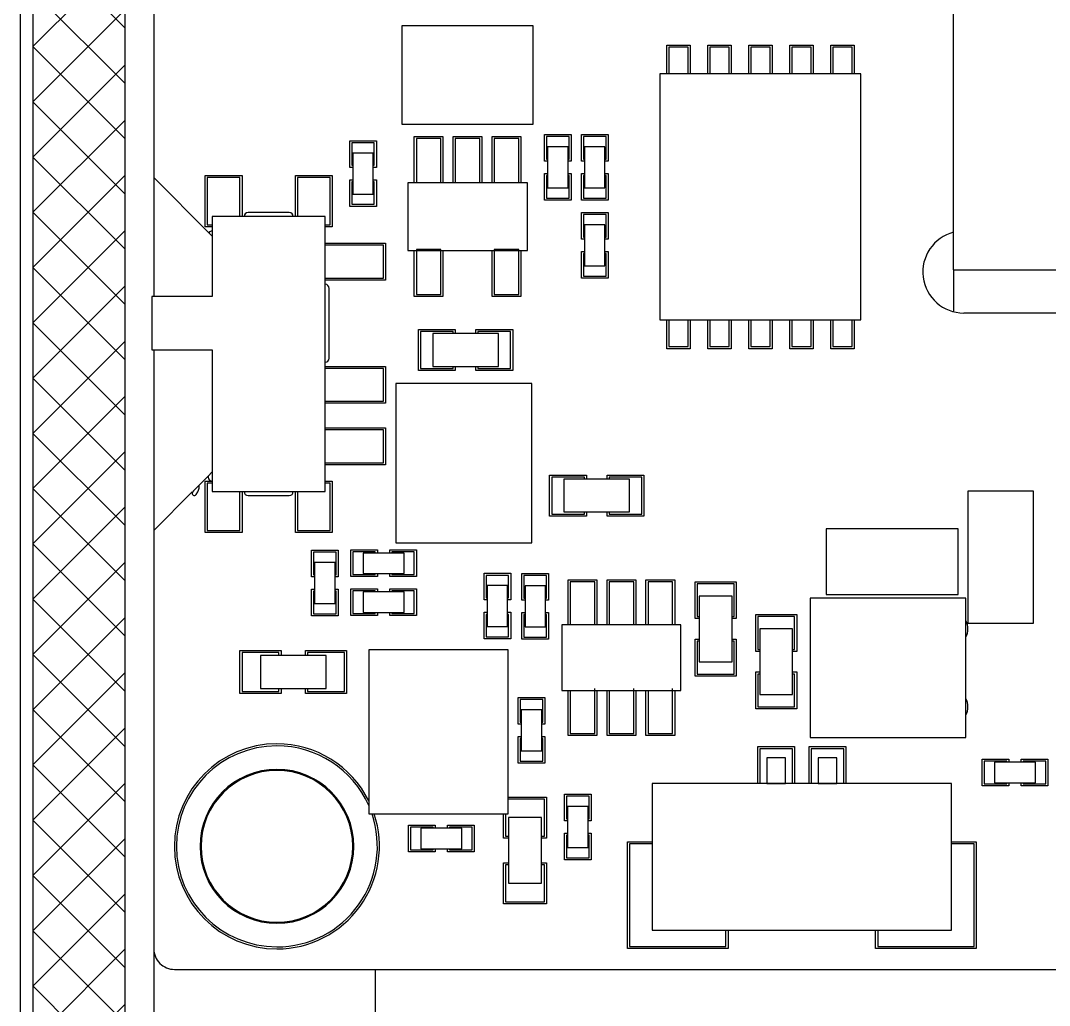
# Model space of a CAD drawing. Header units: millimetres. Extents: x 884 to 1160, y 193 to 343.
# Drawn here: x 1074.36 to 1099.45, y 225.72 to 249.72 of the extents above; entities that cross this region are included whole.
import ezdxf

# ---------------------------------------------------------------- set-up
doc = ezdxf.new("R2010")
doc.units = ezdxf.units.MM
doc.layers.add('', color=7, linetype='Continuous')
doc.layers.add('图层0000', color=7, linetype='Continuous', lineweight=25)

msp = doc.modelspace()

# ---------------------------------------------------------------- hatches: boundary and pattern name
at = {"layer": ''}
h = msp.add_hatch(dxfattribs=at)
h.set_pattern_fill('ANSI37', color=2, scale=0.3)
h.set_pattern_definition([(45, (1074.6578, 219.4562), (-0.673519, 0.673519), []), (135, (1074.6578, 219.4562), (-0.673519, -0.673519), [])])
edge = h.paths.add_edge_path()
edge.add_arc((1076.858, 221.656), 2.2, 180, 270)
edge.add_line((1076.858, 219.456), (1132.858, 219.456))
edge.add_arc((1132.858, 221.656), 2.2, 270, 360)
edge.add_line((1135.058, 221.656), (1135.058, 309.096))
edge.add_arc((1132.858, 309.096), 2.2, 0, 90)
edge.add_line((1132.858, 311.296), (1076.858, 311.296))
edge.add_arc((1076.858, 309.096), 2.2, 90, 180)
edge.add_line((1074.658, 309.096), (1074.658, 221.656))
h.paths.add_polyline_path([(1076.908, 220.946), (1132.808, 220.946), (1132.808, 305.296), (1076.908, 305.296)], flags=16)

# ---------------------------------------------------------------- linework, layer by layer
at = {"layer": '图层0000', "color": 7, "linetype": 'Continuous', "lineweight": 25}
for p, q in [((1074.358, 221.656), (1074.358, 309.096)), ((1074.658, 309.096), (1074.658, 221.656)), ((1076.908, 220.946), (1076.908, 305.296)), ((1077.608, 304.096), (1077.608, 245.896)), ((1097.108, 243.646), (1097.108, 250.596)), ((1086.858, 249.596), (1083.658, 249.596)), ((1083.658, 249.596), (1083.658, 247.196)), ((1086.858, 247.196), (1086.858, 249.596)), ((1090.113, 249.126), (1090.683, 249.126)), ((1090.113, 248.426), (1090.113, 249.126)), ((1090.683, 249.126), (1090.683, 248.426)), ((1091.113, 249.126), (1091.683, 249.126)), ((1091.113, 248.426), (1091.113, 249.126)), ((1091.683, 249.126), (1091.683, 248.426)), ((1092.113, 249.126), (1092.683, 249.126)), ((1092.113, 248.426), (1092.113, 249.126)), ((1092.683, 249.126), (1092.683, 248.426)), ((1093.113, 249.126), (1093.683, 249.126)), ((1093.113, 248.426), (1093.113, 249.126)), ((1093.683, 249.126), (1093.683, 248.426)), ((1094.113, 249.126), (1094.683, 249.126)), ((1094.113, 248.426), (1094.113, 249.126)), ((1094.683, 249.126), (1094.683, 248.426)), ((1090.633, 249.076), (1090.163, 249.076)), ((1090.163, 249.076), (1090.163, 248.426)), ((1090.633, 248.426), (1090.633, 249.076)), ((1091.633, 249.076), (1091.163, 249.076)), ((1091.163, 249.076), (1091.163, 248.426)), ((1091.633, 248.426), (1091.633, 249.076)), ((1092.633, 249.076), (1092.163, 249.076)), ((1092.163, 249.076), (1092.163, 248.426)), ((1092.633, 248.426), (1092.633, 249.076)), ((1093.633, 249.076), (1093.163, 249.076)), ((1093.163, 249.076), (1093.163, 248.426)), ((1093.633, 248.426), (1093.633, 249.076)), ((1094.633, 249.076), (1094.163, 249.076)), ((1094.163, 249.076), (1094.163, 248.426)), ((1094.633, 248.426), (1094.633, 249.076)), ((1094.848, 248.426), (1089.948, 248.426)), ((1089.948, 248.426), (1089.948, 242.426)), ((1094.848, 242.426), (1094.848, 248.426)), ((1083.658, 247.196), (1086.858, 247.196)), ((1083.958, 246.896), (1084.658, 246.896)), ((1083.958, 245.771), (1083.958, 246.896)), ((1084.658, 246.896), (1084.658, 245.771)), ((1084.908, 246.896), (1085.608, 246.896)), ((1084.908, 245.771), (1084.908, 246.896)), ((1085.608, 246.896), (1085.608, 245.771)), ((1085.858, 246.896), (1086.558, 246.896)), ((1085.858, 245.771), (1085.858, 246.896)), ((1086.558, 246.896), (1086.558, 245.771)), ((1087.133, 246.946), (1087.783, 246.946)), ((1087.133, 246.296), (1087.133, 246.946)), ((1087.733, 246.896), (1087.183, 246.896)), ((1087.183, 246.896), (1087.183, 246.346)), ((1087.733, 246.346), (1087.733, 246.896)), ((1087.783, 246.946), (1087.783, 246.296)), ((1088.033, 246.946), (1088.683, 246.946)), ((1088.033, 246.296), (1088.033, 246.946)), ((1088.633, 246.896), (1088.083, 246.896)), ((1088.083, 246.896), (1088.083, 246.346)), ((1088.633, 246.346), (1088.633, 246.896)), ((1088.683, 246.946), (1088.683, 246.296)), ((1082.383, 246.796), (1083.033, 246.796)), ((1082.383, 246.146), (1082.383, 246.796)), ((1082.983, 246.746), (1082.433, 246.746)), ((1082.433, 246.746), (1082.433, 246.196)), ((1082.983, 246.196), (1082.983, 246.746)), ((1083.033, 246.796), (1083.033, 246.146)), ((1084.608, 246.846), (1084.008, 246.846)), ((1084.008, 246.846), (1084.008, 245.771)), ((1084.608, 245.771), (1084.608, 246.846)), ((1085.558, 246.846), (1084.958, 246.846)), ((1084.958, 246.846), (1084.958, 245.771)), ((1085.558, 245.771), (1085.558, 246.846)), ((1086.508, 246.846), (1085.908, 246.846)), ((1085.908, 246.846), (1085.908, 245.771)), ((1086.508, 245.771), (1086.508, 246.846)), ((1087.708, 246.646), (1087.208, 246.646)), ((1087.208, 246.646), (1087.208, 245.646)), ((1087.708, 245.646), (1087.708, 246.646)), ((1088.608, 246.646), (1088.108, 246.646)), ((1088.108, 246.646), (1088.108, 245.646)), ((1088.608, 245.646), (1088.608, 246.646)), ((1082.958, 246.496), (1082.458, 246.496)), ((1082.458, 246.496), (1082.458, 245.496)), ((1082.958, 245.496), (1082.958, 246.496)), ((1082.458, 246.146), (1082.383, 246.146)), ((1082.433, 246.196), (1082.458, 246.196)), ((1082.958, 246.196), (1082.983, 246.196)), ((1083.033, 246.146), (1082.958, 246.146)), ((1087.208, 246.296), (1087.133, 246.296)), ((1087.183, 246.346), (1087.208, 246.346)), ((1087.708, 246.346), (1087.733, 246.346)), ((1087.783, 246.296), (1087.708, 246.296)), ((1088.108, 246.296), (1088.033, 246.296)), ((1088.083, 246.346), (1088.108, 246.346)), ((1088.608, 246.346), (1088.633, 246.346)), ((1088.683, 246.296), (1088.608, 246.296)), ((1077.608, 245.896), (1077.608, 242.996)), ((1077.608, 245.896), (1078.951, 244.553)), ((1078.858, 245.946), (1079.758, 245.946)), ((1078.858, 244.696), (1078.858, 245.946)), ((1079.708, 245.896), (1078.908, 245.896)), ((1078.908, 245.896), (1078.908, 244.746)), ((1079.708, 244.946), (1079.708, 245.896)), ((1079.758, 245.946), (1079.758, 244.946)), ((1081.058, 245.946), (1081.958, 245.946)), ((1081.058, 244.946), (1081.058, 245.946)), ((1081.908, 245.896), (1081.108, 245.896)), ((1081.108, 245.896), (1081.108, 244.946)), ((1081.908, 244.746), (1081.908, 245.896)), ((1081.958, 245.946), (1081.958, 244.696)), ((1087.133, 245.996), (1087.208, 245.996)), ((1087.133, 245.346), (1087.133, 245.996)), ((1087.208, 245.946), (1087.183, 245.946)), ((1087.183, 245.946), (1087.183, 245.396)), ((1087.708, 245.996), (1087.783, 245.996)), ((1087.733, 245.946), (1087.708, 245.946)), ((1087.733, 245.396), (1087.733, 245.946)), ((1087.783, 245.996), (1087.783, 245.346)), ((1088.033, 245.996), (1088.108, 245.996)), ((1088.033, 245.346), (1088.033, 245.996)), ((1088.108, 245.946), (1088.083, 245.946)), ((1088.083, 245.946), (1088.083, 245.396)), ((1088.608, 245.996), (1088.683, 245.996)), ((1088.633, 245.946), (1088.608, 245.946)), ((1088.633, 245.396), (1088.633, 245.946)), ((1088.683, 245.996), (1088.683, 245.346)), ((1082.383, 245.846), (1082.458, 245.846)), ((1082.383, 245.196), (1082.383, 245.846)), ((1082.458, 245.796), (1082.433, 245.796)), ((1082.433, 245.796), (1082.433, 245.246)), ((1082.958, 245.846), (1083.033, 245.846)), ((1082.983, 245.796), (1082.958, 245.796)), ((1082.983, 245.246), (1082.983, 245.796)), ((1083.033, 245.846), (1083.033, 245.196)), ((1086.718, 245.771), (1083.798, 245.771)), ((1083.798, 245.771), (1083.798, 244.121)), ((1086.718, 244.121), (1086.718, 245.771)), ((1087.208, 245.646), (1087.708, 245.646)), ((1088.108, 245.646), (1088.608, 245.646)), ((1082.458, 245.496), (1082.958, 245.496)), ((1087.183, 245.396), (1087.733, 245.396)), ((1088.083, 245.396), (1088.633, 245.396)), ((1083.033, 245.196), (1082.383, 245.196)), ((1082.433, 245.246), (1082.983, 245.246)), ((1087.783, 245.346), (1087.133, 245.346)), ((1088.683, 245.346), (1088.033, 245.346)), ((1081.783, 244.946), (1079.033, 244.946)), ((1079.033, 244.946), (1079.033, 242.996)), ((1080.908, 245.046), (1079.908, 245.046)), ((1081.783, 238.246), (1081.783, 244.946)), ((1088.033, 245.046), (1088.683, 245.046)), ((1088.033, 244.396), (1088.033, 245.046)), ((1088.633, 244.996), (1088.083, 244.996)), ((1088.083, 244.996), (1088.083, 244.446)), ((1088.633, 244.446), (1088.633, 244.996)), ((1088.683, 245.046), (1088.683, 244.396)), ((1079.033, 244.696), (1078.858, 244.696)), ((1078.908, 244.746), (1079.033, 244.746)), ((1081.783, 244.746), (1081.908, 244.746)), ((1081.958, 244.696), (1081.783, 244.696)), ((1088.608, 244.746), (1088.108, 244.746)), ((1088.108, 244.746), (1088.108, 243.746)), ((1088.608, 243.746), (1088.608, 244.746)), ((1078.951, 244.553), (1079.033, 244.471)), ((1088.108, 244.396), (1088.033, 244.396)), ((1088.083, 244.446), (1088.108, 244.446)), ((1088.608, 244.446), (1088.633, 244.446)), ((1088.683, 244.396), (1088.608, 244.396)), ((1081.783, 244.296), (1083.258, 244.296)), ((1083.208, 244.246), (1081.783, 244.246)), ((1083.208, 243.446), (1083.208, 244.246)), ((1083.258, 244.296), (1083.258, 243.396)), ((1083.798, 244.121), (1086.718, 244.121)), ((1083.958, 242.996), (1083.958, 244.121)), ((1084.608, 244.146), (1084.008, 244.146)), ((1084.008, 244.146), (1084.008, 243.046)), ((1084.608, 243.046), (1084.608, 244.146)), ((1084.658, 244.121), (1084.658, 242.996)), ((1085.858, 242.996), (1085.858, 244.121)), ((1086.508, 244.146), (1085.908, 244.146)), ((1085.908, 244.146), (1085.908, 243.046)), ((1086.508, 243.046), (1086.508, 244.146)), ((1086.558, 244.121), (1086.558, 242.996)), ((1088.033, 244.096), (1088.108, 244.096)), ((1088.033, 243.446), (1088.033, 244.096)), ((1088.108, 244.046), (1088.083, 244.046)), ((1088.083, 244.046), (1088.083, 243.496)), ((1088.608, 244.096), (1088.683, 244.096)), ((1088.633, 244.046), (1088.608, 244.046)), ((1088.633, 243.496), (1088.633, 244.046)), ((1088.683, 244.096), (1088.683, 243.446)), ((1088.108, 243.746), (1088.608, 243.746)), ((1097.108, 243.646), (1097.108, 242.628)), ((1097.108, 243.646), (1112.608, 243.646)), ((1081.783, 243.446), (1083.208, 243.446)), ((1083.258, 243.396), (1081.783, 243.396)), ((1088.683, 243.446), (1088.033, 243.446)), ((1088.083, 243.496), (1088.633, 243.496)), ((1081.883, 241.496), (1081.883, 243.196)), ((1079.033, 242.996), (1077.558, 242.996)), ((1077.558, 242.996), (1077.558, 241.696)), ((1084.658, 242.996), (1083.958, 242.996)), ((1084.008, 243.046), (1084.608, 243.046)), ((1086.558, 242.996), (1085.858, 242.996)), ((1085.908, 243.046), (1086.508, 243.046)), ((1112.358, 242.596), (1097.358, 242.596)), ((1089.948, 242.426), (1094.848, 242.426)), ((1090.113, 241.726), (1090.113, 242.426)), ((1090.163, 242.426), (1090.163, 241.776)), ((1090.633, 241.776), (1090.633, 242.426)), ((1090.683, 242.426), (1090.683, 241.726)), ((1091.113, 241.726), (1091.113, 242.426)), ((1091.163, 242.426), (1091.163, 241.776)), ((1091.633, 241.776), (1091.633, 242.426)), ((1091.683, 242.426), (1091.683, 241.726)), ((1092.113, 241.726), (1092.113, 242.426)), ((1092.163, 242.426), (1092.163, 241.776)), ((1092.633, 241.776), (1092.633, 242.426)), ((1092.683, 242.426), (1092.683, 241.726)), ((1093.113, 241.726), (1093.113, 242.426)), ((1093.163, 242.426), (1093.163, 241.776)), ((1093.633, 241.776), (1093.633, 242.426)), ((1093.683, 242.426), (1093.683, 241.726)), ((1094.113, 241.726), (1094.113, 242.426)), ((1094.163, 242.426), (1094.163, 241.776)), ((1094.633, 241.776), (1094.633, 242.426)), ((1094.683, 242.426), (1094.683, 241.726)), ((1084.058, 242.196), (1084.958, 242.196)), ((1084.058, 241.196), (1084.058, 242.196)), ((1084.908, 242.146), (1084.108, 242.146)), ((1084.108, 242.146), (1084.108, 241.246)), ((1084.408, 242.096), (1084.408, 241.296)), ((1086.008, 242.096), (1084.408, 242.096)), ((1084.908, 242.096), (1084.908, 242.146)), ((1084.958, 242.196), (1084.958, 242.096)), ((1085.458, 242.196), (1086.358, 242.196)), ((1085.458, 242.096), (1085.458, 242.196)), ((1086.308, 242.146), (1085.508, 242.146)), ((1085.508, 242.146), (1085.508, 242.096)), ((1086.008, 241.296), (1086.008, 242.096)), ((1086.308, 241.246), (1086.308, 242.146)), ((1086.358, 242.196), (1086.358, 241.196)), ((1077.558, 241.696), (1079.033, 241.696)), ((1077.608, 241.696), (1077.608, 237.296)), ((1079.033, 241.696), (1079.033, 238.246)), ((1090.683, 241.726), (1090.113, 241.726)), ((1090.163, 241.776), (1090.633, 241.776)), ((1091.683, 241.726), (1091.113, 241.726)), ((1091.163, 241.776), (1091.633, 241.776)), ((1092.683, 241.726), (1092.113, 241.726)), ((1092.163, 241.776), (1092.633, 241.776)), ((1093.683, 241.726), (1093.113, 241.726)), ((1093.163, 241.776), (1093.633, 241.776)), ((1094.683, 241.726), (1094.113, 241.726)), ((1094.163, 241.776), (1094.633, 241.776)), ((1081.783, 241.296), (1083.258, 241.296)), ((1083.208, 241.246), (1081.783, 241.246)), ((1083.208, 240.446), (1083.208, 241.246)), ((1083.258, 241.296), (1083.258, 240.396)), ((1084.958, 241.196), (1084.058, 241.196)), ((1084.108, 241.246), (1084.908, 241.246)), ((1084.408, 241.296), (1086.008, 241.296)), ((1084.908, 241.246), (1084.908, 241.296)), ((1084.958, 241.296), (1084.958, 241.196)), ((1085.458, 241.196), (1085.458, 241.296)), ((1086.358, 241.196), (1085.458, 241.196)), ((1085.508, 241.296), (1085.508, 241.246)), ((1085.508, 241.246), (1086.308, 241.246)), ((1086.828, 240.876), (1083.508, 240.876)), ((1083.508, 240.876), (1083.508, 236.996)), ((1086.828, 236.996), (1086.828, 240.876)), ((1081.783, 240.446), (1083.208, 240.446)), ((1083.258, 240.396), (1081.783, 240.396)), ((1081.783, 239.796), (1083.258, 239.796)), ((1083.208, 239.746), (1081.783, 239.746)), ((1083.208, 238.946), (1083.208, 239.746)), ((1083.258, 239.796), (1083.258, 238.896)), ((1081.783, 238.946), (1083.208, 238.946)), ((1083.258, 238.896), (1081.783, 238.896)), ((1078.933, 238.621), (1078.713, 238.401)), ((1079.033, 238.721), (1078.933, 238.621)), ((1078.933, 238.621), (1078.933, 238.596)), ((1087.258, 238.646), (1088.158, 238.646)), ((1087.258, 237.646), (1087.258, 238.646)), ((1088.108, 238.596), (1087.308, 238.596)), ((1087.308, 238.596), (1087.308, 237.696)), ((1088.108, 238.546), (1088.108, 238.596)), ((1088.158, 238.646), (1088.158, 238.546)), ((1088.658, 238.646), (1089.558, 238.646)), ((1088.658, 238.546), (1088.658, 238.646)), ((1089.508, 238.596), (1088.708, 238.596)), ((1088.708, 238.596), (1088.708, 238.546)), ((1089.508, 237.696), (1089.508, 238.596)), ((1089.558, 238.646), (1089.558, 237.646)), ((1078.713, 238.401), (1078.571, 238.259)), ((1078.713, 238.401), (1078.571, 238.259)), ((1078.713, 238.344), (1078.713, 238.401)), ((1078.713, 238.344), (1078.713, 238.401)), ((1078.858, 238.496), (1079.033, 238.496)), ((1078.858, 237.246), (1078.858, 238.496)), ((1079.033, 238.446), (1078.908, 238.446)), ((1078.908, 238.446), (1078.908, 237.296)), ((1081.783, 238.496), (1081.958, 238.496)), ((1081.908, 238.446), (1081.783, 238.446)), ((1081.908, 237.296), (1081.908, 238.446)), ((1081.958, 238.496), (1081.958, 237.246)), ((1087.608, 238.546), (1087.608, 237.746)), ((1089.208, 238.546), (1087.608, 238.546)), ((1089.208, 237.746), (1089.208, 238.546)), ((1078.545, 238.233), (1077.608, 237.296)), ((1078.571, 238.259), (1078.551, 238.227)), ((1078.571, 238.259), (1078.551, 238.227)), ((1078.637, 238.173), (1078.679, 238.241)), ((1078.637, 238.173), (1078.679, 238.241)), ((1078.685, 238.252), (1078.71, 238.328)), ((1078.685, 238.252), (1078.71, 238.328)), ((1079.033, 238.246), (1081.783, 238.246)), ((1079.708, 237.296), (1079.708, 238.246)), ((1079.758, 238.246), (1079.758, 237.246)), ((1079.908, 238.146), (1080.908, 238.146)), ((1081.058, 237.246), (1081.058, 238.246)), ((1081.108, 238.246), (1081.108, 237.296)), ((1099.058, 238.256), (1097.458, 238.256)), ((1097.458, 238.256), (1097.458, 235.036)), ((1099.058, 235.036), (1099.058, 238.256)), ((1088.158, 237.646), (1087.258, 237.646)), ((1087.308, 237.696), (1088.108, 237.696)), ((1087.608, 237.746), (1089.208, 237.746)), ((1088.108, 237.696), (1088.108, 237.746)), ((1088.158, 237.746), (1088.158, 237.646)), ((1088.658, 237.646), (1088.658, 237.746)), ((1089.558, 237.646), (1088.658, 237.646)), ((1088.708, 237.746), (1088.708, 237.696)), ((1088.708, 237.696), (1089.508, 237.696)), ((1097.222, 237.335), (1094.002, 237.335)), ((1094.002, 237.335), (1094.002, 235.735)), ((1097.222, 235.735), (1097.222, 237.335)), ((1077.608, 237.296), (1077.608, 227.096)), ((1079.758, 237.246), (1078.858, 237.246)), ((1078.908, 237.296), (1079.708, 237.296)), ((1081.958, 237.246), (1081.058, 237.246)), ((1081.108, 237.296), (1081.908, 237.296)), ((1083.508, 236.996), (1086.828, 236.996)), ((1081.453, 236.816), (1082.103, 236.816)), ((1081.453, 236.166), (1081.453, 236.816)), ((1082.053, 236.766), (1081.503, 236.766)), ((1081.503, 236.766), (1081.503, 236.216)), ((1082.053, 236.216), (1082.053, 236.766)), ((1082.103, 236.816), (1082.103, 236.166)), ((1082.408, 236.821), (1083.058, 236.821)), ((1082.408, 236.171), (1082.408, 236.821)), ((1083.008, 236.771), (1082.458, 236.771)), ((1082.458, 236.771), (1082.458, 236.221)), ((1082.708, 236.746), (1082.708, 236.246)), ((1083.708, 236.746), (1082.708, 236.746)), ((1083.008, 236.746), (1083.008, 236.771)), ((1083.058, 236.821), (1083.058, 236.746)), ((1083.358, 236.821), (1084.008, 236.821)), ((1083.358, 236.746), (1083.358, 236.821)), ((1083.958, 236.771), (1083.408, 236.771)), ((1083.408, 236.771), (1083.408, 236.746)), ((1083.708, 236.246), (1083.708, 236.746)), ((1083.958, 236.221), (1083.958, 236.771)), ((1084.008, 236.821), (1084.008, 236.171)), ((1082.028, 236.516), (1081.528, 236.516)), ((1081.528, 236.516), (1081.528, 235.516)), ((1082.028, 235.516), (1082.028, 236.516)), ((1081.528, 236.166), (1081.453, 236.166)), ((1081.503, 236.216), (1081.528, 236.216)), ((1082.028, 236.216), (1082.053, 236.216)), ((1082.103, 236.166), (1082.028, 236.166)), ((1083.058, 236.171), (1082.408, 236.171)), ((1082.458, 236.221), (1083.008, 236.221)), ((1082.708, 236.246), (1083.708, 236.246)), ((1083.008, 236.221), (1083.008, 236.246)), ((1083.058, 236.246), (1083.058, 236.171)), ((1083.358, 236.171), (1083.358, 236.246)), ((1084.008, 236.171), (1083.358, 236.171)), ((1083.408, 236.246), (1083.408, 236.221)), ((1083.408, 236.221), (1083.958, 236.221)), ((1085.659, 236.251), (1086.309, 236.251)), ((1085.659, 235.601), (1085.659, 236.251)), ((1086.259, 236.201), (1085.709, 236.201)), ((1085.709, 236.201), (1085.709, 235.651)), ((1086.259, 235.651), (1086.259, 236.201)), ((1086.309, 236.251), (1086.309, 235.601)), ((1086.583, 236.246), (1087.233, 236.246)), ((1086.583, 235.596), (1086.583, 236.246)), ((1087.183, 236.196), (1086.633, 236.196)), ((1086.633, 236.196), (1086.633, 235.646)), ((1087.183, 235.646), (1087.183, 236.196)), ((1087.233, 236.246), (1087.233, 235.596)), ((1087.708, 236.096), (1088.408, 236.096)), ((1087.708, 234.996), (1087.708, 236.096)), ((1088.408, 236.096), (1088.408, 234.996)), ((1088.658, 236.096), (1089.358, 236.096)), ((1088.658, 234.996), (1088.658, 236.096)), ((1089.358, 236.096), (1089.358, 234.996)), ((1089.608, 236.096), (1090.308, 236.096)), ((1089.608, 234.996), (1089.608, 236.096)), ((1090.308, 236.096), (1090.308, 234.996)), ((1081.453, 235.866), (1081.528, 235.866)), ((1081.453, 235.216), (1081.453, 235.866)), ((1082.028, 235.866), (1082.103, 235.866)), ((1082.103, 235.866), (1082.103, 235.216)), ((1082.408, 235.871), (1083.058, 235.871)), ((1082.408, 235.221), (1082.408, 235.871)), ((1083.058, 235.871), (1083.058, 235.796)), ((1083.358, 235.871), (1084.008, 235.871)), ((1083.358, 235.796), (1083.358, 235.871)), ((1084.008, 235.871), (1084.008, 235.221)), ((1086.234, 235.951), (1085.734, 235.951)), ((1085.734, 235.951), (1085.734, 234.951)), ((1086.234, 234.951), (1086.234, 235.951)), ((1087.158, 235.946), (1086.658, 235.946)), ((1086.658, 235.946), (1086.658, 234.946)), ((1087.158, 234.946), (1087.158, 235.946)), ((1088.358, 236.046), (1087.758, 236.046)), ((1087.758, 236.046), (1087.758, 234.996)), ((1088.358, 234.996), (1088.358, 236.046)), ((1089.308, 236.046), (1088.708, 236.046)), ((1088.708, 236.046), (1088.708, 234.996)), ((1089.308, 234.996), (1089.308, 236.046)), ((1090.258, 236.046), (1089.658, 236.046)), ((1089.658, 236.046), (1089.658, 234.996)), ((1090.258, 234.996), (1090.258, 236.046)), ((1090.808, 236.046), (1091.808, 236.046)), ((1090.808, 235.146), (1090.808, 236.046)), ((1091.758, 235.996), (1090.858, 235.996)), ((1090.858, 235.996), (1090.858, 235.196)), ((1091.758, 235.196), (1091.758, 235.996)), ((1091.808, 236.046), (1091.808, 235.146)), ((1081.528, 235.816), (1081.503, 235.816)), ((1081.503, 235.816), (1081.503, 235.266)), ((1082.053, 235.816), (1082.028, 235.816)), ((1082.053, 235.266), (1082.053, 235.816)), ((1083.008, 235.821), (1082.458, 235.821)), ((1082.458, 235.821), (1082.458, 235.271)), ((1083.708, 235.796), (1082.708, 235.796)), ((1082.708, 235.796), (1082.708, 235.296)), ((1083.008, 235.796), (1083.008, 235.821)), ((1083.958, 235.821), (1083.408, 235.821)), ((1083.408, 235.821), (1083.408, 235.796)), ((1083.708, 235.296), (1083.708, 235.796)), ((1083.958, 235.271), (1083.958, 235.821)), ((1085.734, 235.601), (1085.659, 235.601)), ((1085.709, 235.651), (1085.734, 235.651)), ((1086.234, 235.651), (1086.259, 235.651)), ((1086.309, 235.601), (1086.234, 235.601)), ((1086.658, 235.596), (1086.583, 235.596)), ((1086.633, 235.646), (1086.658, 235.646)), ((1087.158, 235.646), (1087.183, 235.646)), ((1087.233, 235.596), (1087.158, 235.596)), ((1091.708, 235.696), (1090.908, 235.696)), ((1090.908, 235.696), (1090.908, 234.096)), ((1091.708, 234.096), (1091.708, 235.696)), ((1093.608, 235.646), (1093.608, 232.246)), ((1097.408, 235.646), (1093.608, 235.646)), ((1094.002, 235.735), (1097.222, 235.735)), ((1097.408, 232.246), (1097.408, 235.646)), ((1081.528, 235.516), (1082.028, 235.516)), ((1082.103, 235.216), (1081.453, 235.216)), ((1081.503, 235.266), (1082.053, 235.266)), ((1083.058, 235.221), (1082.408, 235.221)), ((1082.458, 235.271), (1083.008, 235.271)), ((1082.708, 235.296), (1083.708, 235.296)), ((1083.008, 235.271), (1083.008, 235.296)), ((1083.058, 235.296), (1083.058, 235.221)), ((1083.358, 235.221), (1083.358, 235.296)), ((1084.008, 235.221), (1083.358, 235.221)), ((1083.408, 235.296), (1083.408, 235.271)), ((1083.408, 235.271), (1083.958, 235.271)), ((1085.659, 235.301), (1085.734, 235.301)), ((1085.659, 234.651), (1085.659, 235.301)), ((1085.734, 235.251), (1085.709, 235.251)), ((1085.709, 235.251), (1085.709, 234.701)), ((1086.234, 235.301), (1086.309, 235.301)), ((1086.259, 235.251), (1086.234, 235.251)), ((1086.259, 234.701), (1086.259, 235.251)), ((1086.309, 235.301), (1086.309, 234.651)), ((1086.583, 235.296), (1086.658, 235.296)), ((1086.583, 234.646), (1086.583, 235.296)), ((1086.658, 235.246), (1086.633, 235.246)), ((1086.633, 235.246), (1086.633, 234.696)), ((1087.158, 235.296), (1087.233, 235.296)), ((1087.183, 235.246), (1087.158, 235.246)), ((1087.183, 234.696), (1087.183, 235.246)), ((1087.233, 235.296), (1087.233, 234.646)), ((1090.908, 235.146), (1090.808, 235.146)), ((1090.858, 235.196), (1090.908, 235.196)), ((1091.708, 235.196), (1091.758, 235.196)), ((1091.808, 235.146), (1091.708, 235.146)), ((1092.283, 235.246), (1093.283, 235.246)), ((1092.283, 234.346), (1092.283, 235.246)), ((1093.233, 235.196), (1092.333, 235.196)), ((1092.333, 235.196), (1092.333, 234.396)), ((1093.233, 234.396), (1093.233, 235.196)), ((1093.283, 235.246), (1093.283, 234.346)), ((1085.734, 234.951), (1086.234, 234.951)), ((1086.658, 234.946), (1087.158, 234.946)), ((1090.458, 234.996), (1087.558, 234.996)), ((1087.558, 234.996), (1087.558, 233.396)), ((1090.458, 233.396), (1090.458, 234.996)), ((1093.183, 234.896), (1092.383, 234.896)), ((1092.383, 234.896), (1092.383, 233.296)), ((1093.183, 233.296), (1093.183, 234.896)), ((1097.458, 235.036), (1099.058, 235.036)), ((1086.309, 234.651), (1085.659, 234.651)), ((1085.709, 234.701), (1086.259, 234.701)), ((1087.233, 234.646), (1086.583, 234.646)), ((1086.633, 234.696), (1087.183, 234.696)), ((1090.808, 234.646), (1090.908, 234.646)), ((1090.808, 233.746), (1090.808, 234.646)), ((1090.908, 234.596), (1090.858, 234.596)), ((1090.858, 234.596), (1090.858, 233.796)), ((1091.708, 234.646), (1091.808, 234.646)), ((1091.758, 234.596), (1091.708, 234.596)), ((1091.758, 233.796), (1091.758, 234.596)), ((1091.808, 234.646), (1091.808, 233.746)), ((1079.708, 234.371), (1080.708, 234.371)), ((1079.708, 233.321), (1079.708, 234.371)), ((1080.658, 234.321), (1079.758, 234.321)), ((1079.758, 234.321), (1079.758, 233.371)), ((1080.658, 234.246), (1080.658, 234.321)), ((1080.708, 234.371), (1080.708, 234.246)), ((1081.308, 234.371), (1082.308, 234.371)), ((1081.308, 234.246), (1081.308, 234.371)), ((1082.258, 234.321), (1081.358, 234.321)), ((1081.358, 234.321), (1081.358, 234.246)), ((1082.258, 233.371), (1082.258, 234.321)), ((1082.308, 234.371), (1082.308, 233.321)), ((1086.248, 234.386), (1082.848, 234.386)), ((1082.848, 234.386), (1082.848, 230.386)), ((1086.248, 230.386), (1086.248, 234.386)), ((1092.383, 234.346), (1092.283, 234.346)), ((1092.333, 234.396), (1092.383, 234.396)), ((1093.183, 234.396), (1093.233, 234.396)), ((1093.283, 234.346), (1093.183, 234.346)), ((1081.808, 234.246), (1080.208, 234.246)), ((1080.208, 234.246), (1080.208, 233.446)), ((1081.808, 233.446), (1081.808, 234.246)), ((1090.908, 234.096), (1091.708, 234.096)), ((1092.283, 233.846), (1092.383, 233.846)), ((1092.283, 232.946), (1092.283, 233.846)), ((1093.183, 233.846), (1093.283, 233.846)), ((1093.283, 233.846), (1093.283, 232.946)), ((1091.808, 233.746), (1090.808, 233.746)), ((1090.858, 233.796), (1091.758, 233.796)), ((1092.383, 233.796), (1092.333, 233.796)), ((1092.333, 233.796), (1092.333, 232.996)), ((1093.233, 233.796), (1093.183, 233.796)), ((1093.233, 232.996), (1093.233, 233.796)), ((1080.708, 233.321), (1079.708, 233.321)), ((1079.758, 233.371), (1080.658, 233.371)), ((1080.208, 233.446), (1081.808, 233.446)), ((1080.658, 233.371), (1080.658, 233.446)), ((1080.708, 233.446), (1080.708, 233.321)), ((1081.308, 233.321), (1081.308, 233.446)), ((1082.308, 233.321), (1081.308, 233.321)), ((1081.358, 233.446), (1081.358, 233.371)), ((1081.358, 233.371), (1082.258, 233.371)), ((1087.558, 233.396), (1090.458, 233.396)), ((1087.708, 232.296), (1087.708, 233.396)), ((1087.758, 233.396), (1087.758, 232.346)), ((1088.358, 232.346), (1088.358, 233.446)), ((1088.408, 233.396), (1088.408, 232.296)), ((1088.658, 232.296), (1088.658, 233.396)), ((1088.708, 233.396), (1088.708, 232.346)), ((1089.308, 232.346), (1089.308, 233.446)), ((1089.358, 233.396), (1089.358, 232.296)), ((1089.608, 232.296), (1089.608, 233.396)), ((1089.658, 233.396), (1089.658, 232.346)), ((1090.258, 232.346), (1090.258, 233.446)), ((1090.308, 233.396), (1090.308, 232.296)), ((1086.493, 233.226), (1087.143, 233.226)), ((1086.493, 232.576), (1086.493, 233.226)), ((1087.093, 233.176), (1086.543, 233.176)), ((1086.543, 233.176), (1086.543, 232.626)), ((1087.093, 232.626), (1087.093, 233.176)), ((1087.143, 233.226), (1087.143, 232.576)), ((1092.383, 233.296), (1093.183, 233.296)), ((1087.068, 232.926), (1086.568, 232.926)), ((1086.568, 232.926), (1086.568, 231.926)), ((1087.068, 231.926), (1087.068, 232.926)), ((1093.283, 232.946), (1092.283, 232.946)), ((1092.333, 232.996), (1093.233, 232.996)), ((1086.568, 232.576), (1086.493, 232.576)), ((1086.543, 232.626), (1086.568, 232.626)), ((1087.068, 232.626), (1087.093, 232.626)), ((1087.143, 232.576), (1087.068, 232.576)), ((1087.758, 232.346), (1088.358, 232.346)), ((1088.708, 232.346), (1089.308, 232.346)), ((1089.658, 232.346), (1090.258, 232.346)), ((1086.493, 232.276), (1086.568, 232.276)), ((1086.493, 231.626), (1086.493, 232.276)), ((1086.568, 232.226), (1086.543, 232.226)), ((1086.543, 232.226), (1086.543, 231.676)), ((1087.068, 232.276), (1087.143, 232.276)), ((1087.093, 232.226), (1087.068, 232.226)), ((1087.093, 231.676), (1087.093, 232.226)), ((1087.143, 232.276), (1087.143, 231.626)), ((1088.408, 232.296), (1087.708, 232.296)), ((1089.358, 232.296), (1088.658, 232.296)), ((1090.308, 232.296), (1089.608, 232.296)), ((1093.608, 232.246), (1097.408, 232.246)), ((1086.568, 231.926), (1087.068, 231.926)), ((1092.333, 232.026), (1093.233, 232.026)), ((1092.333, 231.126), (1092.333, 232.026)), ((1093.183, 231.976), (1092.383, 231.976)), ((1092.383, 231.976), (1092.383, 231.126)), ((1093.183, 231.126), (1093.183, 231.976)), ((1093.233, 232.026), (1093.233, 231.126)), ((1093.583, 232.026), (1094.483, 232.026)), ((1093.583, 231.126), (1093.583, 232.026)), ((1094.433, 231.976), (1093.633, 231.976)), ((1093.633, 231.976), (1093.633, 231.126)), ((1094.433, 231.126), (1094.433, 231.976)), ((1094.483, 232.026), (1094.483, 231.126)), ((1087.143, 231.626), (1086.493, 231.626)), ((1086.543, 231.676), (1087.093, 231.676)), ((1093.008, 231.756), (1092.558, 231.756)), ((1092.558, 231.756), (1092.558, 231.126)), ((1093.008, 231.126), (1093.008, 231.756)), ((1094.258, 231.756), (1093.808, 231.756)), ((1093.808, 231.756), (1093.808, 231.126)), ((1094.258, 231.126), (1094.258, 231.756)), ((1097.808, 231.721), (1098.458, 231.721)), ((1097.808, 231.071), (1097.808, 231.721)), ((1098.408, 231.671), (1097.858, 231.671)), ((1097.858, 231.671), (1097.858, 231.121)), ((1098.108, 231.646), (1098.108, 231.146)), ((1099.108, 231.646), (1098.108, 231.646)), ((1098.408, 231.646), (1098.408, 231.671)), ((1098.458, 231.721), (1098.458, 231.646)), ((1098.758, 231.721), (1099.408, 231.721)), ((1098.758, 231.646), (1098.758, 231.721)), ((1099.358, 231.671), (1098.808, 231.671)), ((1098.808, 231.671), (1098.808, 231.646)), ((1099.108, 231.146), (1099.108, 231.646)), ((1099.358, 231.121), (1099.358, 231.671)), ((1099.408, 231.721), (1099.408, 231.071)), ((1097.058, 231.126), (1089.758, 231.126)), ((1089.758, 231.126), (1089.758, 227.556)), ((1092.558, 231.126), (1093.008, 231.126)), ((1093.808, 231.126), (1094.258, 231.126)), ((1097.058, 227.556), (1097.058, 231.126)), ((1098.458, 231.071), (1097.808, 231.071)), ((1097.858, 231.121), (1098.408, 231.121)), ((1098.108, 231.146), (1099.108, 231.146)), ((1098.408, 231.121), (1098.408, 231.146)), ((1098.458, 231.146), (1098.458, 231.071)), ((1098.758, 231.071), (1098.758, 231.146)), ((1099.408, 231.071), (1098.758, 231.071)), ((1098.808, 231.146), (1098.808, 231.121)), ((1098.808, 231.121), (1099.358, 231.121)), ((1087.623, 230.866), (1088.273, 230.866)), ((1087.623, 230.216), (1087.623, 230.866)), ((1088.223, 230.816), (1087.673, 230.816)), ((1087.673, 230.816), (1087.673, 230.266)), ((1088.223, 230.266), (1088.223, 230.816)), ((1088.273, 230.866), (1088.273, 230.216)), ((1086.248, 230.796), (1087.183, 230.796)), ((1087.133, 230.746), (1086.248, 230.746)), ((1087.133, 229.846), (1087.133, 230.746)), ((1087.183, 230.796), (1087.183, 229.796)), ((1088.198, 230.566), (1087.698, 230.566)), ((1087.698, 230.566), (1087.698, 229.566)), ((1088.198, 229.566), (1088.198, 230.566)), ((1082.848, 230.386), (1086.248, 230.386)), ((1086.133, 229.796), (1086.133, 230.386)), ((1086.183, 230.386), (1086.183, 229.846)), ((1083.818, 230.111), (1084.468, 230.111)), ((1083.818, 229.461), (1083.818, 230.111)), ((1084.418, 230.061), (1083.868, 230.061)), ((1083.868, 230.061), (1083.868, 229.511)), ((1084.418, 230.036), (1084.418, 230.061)), ((1084.468, 230.111), (1084.468, 230.036)), ((1084.768, 230.111), (1085.418, 230.111)), ((1084.768, 230.036), (1084.768, 230.111)), ((1085.368, 230.061), (1084.818, 230.061)), ((1084.818, 230.061), (1084.818, 230.036)), ((1085.368, 229.511), (1085.368, 230.061)), ((1085.418, 230.111), (1085.418, 229.461)), ((1086.258, 230.296), (1086.258, 228.696)), ((1087.058, 230.296), (1086.258, 230.296)), ((1087.058, 228.696), (1087.058, 230.296)), ((1087.698, 230.216), (1087.623, 230.216)), ((1087.673, 230.266), (1087.698, 230.266)), ((1088.198, 230.266), (1088.223, 230.266)), ((1088.273, 230.216), (1088.198, 230.216)), ((1084.118, 230.036), (1084.118, 229.536)), ((1085.118, 230.036), (1084.118, 230.036)), ((1085.118, 229.536), (1085.118, 230.036)), ((1086.183, 229.846), (1086.258, 229.846)), ((1087.058, 229.846), (1087.133, 229.846)), ((1087.623, 229.916), (1087.698, 229.916)), ((1087.623, 229.266), (1087.623, 229.916)), ((1087.698, 229.866), (1087.673, 229.866)), ((1087.673, 229.866), (1087.673, 229.316)), ((1088.198, 229.916), (1088.273, 229.916)), ((1088.223, 229.866), (1088.198, 229.866)), ((1088.223, 229.316), (1088.223, 229.866)), ((1088.273, 229.916), (1088.273, 229.266)), ((1086.258, 229.796), (1086.133, 229.796)), ((1087.183, 229.796), (1087.058, 229.796)), ((1087.698, 229.566), (1088.198, 229.566)), ((1089.158, 229.706), (1089.758, 229.706)), ((1089.158, 227.106), (1089.158, 229.706)), ((1089.758, 229.656), (1089.208, 229.656)), ((1089.208, 229.656), (1089.208, 227.156)), ((1097.058, 229.706), (1097.658, 229.706)), ((1097.608, 229.656), (1097.058, 229.656)), ((1097.608, 227.156), (1097.608, 229.656)), ((1097.658, 229.706), (1097.658, 227.106)), ((1084.468, 229.461), (1083.818, 229.461)), ((1083.868, 229.511), (1084.418, 229.511)), ((1084.118, 229.536), (1085.118, 229.536)), ((1084.418, 229.511), (1084.418, 229.536)), ((1084.468, 229.536), (1084.468, 229.461)), ((1084.768, 229.461), (1084.768, 229.536)), ((1085.418, 229.461), (1084.768, 229.461)), ((1084.818, 229.536), (1084.818, 229.511)), ((1084.818, 229.511), (1085.368, 229.511)), ((1087.673, 229.316), (1088.223, 229.316)), ((1086.133, 229.196), (1086.258, 229.196)), ((1086.133, 228.196), (1086.133, 229.196)), ((1086.258, 229.146), (1086.183, 229.146)), ((1086.183, 229.146), (1086.183, 228.246)), ((1087.058, 229.196), (1087.183, 229.196)), ((1087.133, 229.146), (1087.058, 229.146)), ((1087.133, 228.246), (1087.133, 229.146)), ((1087.183, 229.196), (1087.183, 228.196)), ((1088.273, 229.266), (1087.623, 229.266)), ((1086.258, 228.696), (1087.058, 228.696)), ((1087.183, 228.196), (1086.133, 228.196)), ((1086.183, 228.246), (1087.133, 228.246)), ((1089.758, 227.556), (1097.058, 227.556)), ((1091.558, 227.156), (1091.558, 227.556)), ((1091.608, 227.556), (1091.608, 227.106)), ((1095.208, 227.106), (1095.208, 227.556)), ((1095.258, 227.556), (1095.258, 227.156)), ((1077.608, 227.096), (1077.608, 221.646)), ((1091.608, 227.106), (1089.158, 227.106)), ((1089.208, 227.156), (1091.558, 227.156)), ((1097.658, 227.106), (1095.208, 227.106)), ((1095.258, 227.156), (1097.608, 227.156)), ((1078.108, 226.596), (1100.288, 226.596)), ((1083.008, 226.596), (1083.008, 221.646))]:
    msp.add_line(p, q, dxfattribs=at)
for centre, radius, start, end in [((1079.908, 244.946), 0.1, 90, 180), ((1080.908, 244.946), 0.1, 0, 90), ((1079.033, 244.496), 0.1, 89.9996, 145.1808), ((1097.358, 243.596), 1, 104.4775, 270), ((1081.783, 243.196), 0.1, 0, 90), ((1081.783, 241.496), 0.1, 270, 0), ((1079.033, 238.596), 0.1, 180, 270), ((1078.662, 238.344), 0.0508, 341.5628, 0.0024), ((1078.662, 238.344), 0.0508, 341.5628, 0.0024), ((1078.594, 238.2), 0.0508, 147.9814, 327.9762), ((1078.594, 238.2), 0.0508, 147.9814, 327.9762), ((1078.636, 238.268), 0.0509, 327.9952, 341.5617), ((1078.636, 238.268), 0.0509, 327.9952, 341.5617), ((1079.908, 238.246), 0.1, 180, 270), ((1080.908, 238.246), 0.1, 270, 0), ((1097.033, 234.896), 0.425, 331.9275, 28.0725), ((1097.033, 232.996), 0.425, 331.9275, 28.0725), ((1080.608, 229.596), 2.5, 90, 270), ((1080.608, 229.596), 2.5, 26.3629, 90), ((1080.608, 229.596), 2.45, 90, 270), ((1080.608, 229.596), 2.45, 23.8955, 90), ((1080.608, 229.596), 1.875, 90, 270), ((1080.608, 229.596), 1.875, 90, 270), ((1080.608, 229.596), 1.85, 90.0001, 270.0001), ((1080.608, 229.596), 1.875, 270, 90), ((1080.608, 229.596), 1.875, 270, 90), ((1080.608, 229.596), 1.85, 270.0001, 90.0001), ((1080.608, 229.596), 2.45, 270, 18.8111), ((1080.608, 229.596), 2.5, 270, 18.4212), ((1078.108, 227.096), 0.5, 179.9997, 270.0003)]:
    msp.add_arc(centre, radius, start, end, dxfattribs=at)

doc.saveas('drawing.dxf')
